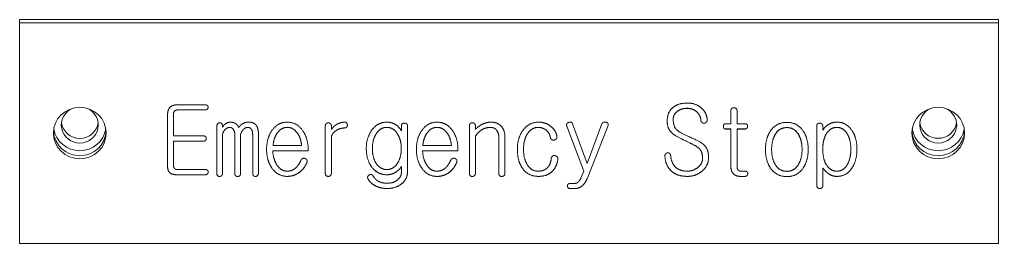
# Model space of a CAD drawing. Header units: millimetres. Extents: x 4969 to 37601, y -771 to 6478.
# Drawn here: x 28352 to 28417, y 1510.9 to 1525.7 of the extents above; entities that cross this region are included whole.
import ezdxf

# ---------------------------------------------------------------- set-up
doc = ezdxf.new("R2010")
doc.units = ezdxf.units.MM
doc.header["$LTSCALE"] = 7
doc.header["$MEASUREMENT"] = 0
doc.layers.add('REMOTE BOX ASSY(OP)$0$가시적인 것(ISO)', color=3, linetype='CONTINUOUS', lineweight=5)

msp = doc.modelspace()

# ---------------------------------------------------------------- linework, layer by layer
at = {"layer": 'REMOTE BOX ASSY(OP)$0$가시적인 것(ISO)'}
for p, q in [((28351.992, 1525.737, -0.01), (28416.992, 1525.737, -0.01)), ((28351.992, 1525.529, -0.01), (28351.992, 1525.737, -0.01)), ((28416.992, 1525.529, -0.01), (28416.992, 1525.737, -0.01)), ((28416.992, 1525.529, -0.01), (28351.992, 1525.529, -0.01)), ((28351.992, 1525.529, -0.01), (28351.992, 1510.857, -0.01)), ((28416.992, 1510.857, -0.01), (28416.992, 1525.529, -0.01)), ((28364.309, 1519.731, -0.01), (28362.496, 1519.731, -0.01)), ((28364.309, 1519.728, -0.01), (28362.496, 1519.728, -0.01)), ((28362.541, 1520.077, -0.01), (28364.309, 1520.077, -0.01)), ((28364.458, 1519.785, -0.01), (28364.458, 1519.788, -0.01)), ((28396.297, 1520.185, -0.01), (28396.375, 1520.185, -0.01)), ((28361.816, 1516.029, -0.01), (28361.816, 1519.361, -0.01)), ((28362.217, 1519.462, -0.01), (28362.217, 1519.464, -0.01)), ((28362.217, 1519.462, -0.01), (28362.217, 1518.005, -0.01)), ((28362.282, 1519.652, -0.01), (28362.282, 1519.655, -0.01)), ((28395.397, 1519.114, -0.01), (28395.397, 1519.116, -0.01)), ((28395.682, 1519.646, -0.01), (28395.682, 1519.648, -0.01)), ((28396.932, 1519.627, -0.01), (28396.932, 1519.629, -0.01)), ((28399.231, 1518.81, -0.01), (28399.231, 1519.69, -0.01)), ((28399.633, 1519.69, -0.01), (28399.633, 1518.81, -0.01)), ((28365.093, 1515.49, -0.01), (28365.093, 1518.651, -0.01)), ((28365.475, 1518.664, -0.01), (28365.475, 1518.594, -0.01)), ((28366.181, 1518.436, -0.01), (28366.181, 1518.438, -0.01)), ((28367.379, 1518.455, -0.01), (28367.379, 1518.457, -0.01)), ((28372.295, 1515.509, -0.01), (28372.295, 1518.69, -0.01)), ((28372.696, 1518.69, -0.01), (28372.696, 1518.43, -0.01)), ((28373.72, 1518.594, -0.01), (28373.72, 1518.597, -0.01)), ((28377.347, 1518.341, -0.01), (28377.347, 1518.677, -0.01)), ((28377.748, 1518.677, -0.01), (28377.748, 1515.592, -0.01)), ((28381.861, 1515.503, -0.01), (28381.861, 1518.677, -0.01)), ((28382.262, 1518.671, -0.01), (28382.262, 1518.43, -0.01)), ((28388.325, 1518.651, -0.01), (28388.325, 1518.654, -0.01)), ((28389.471, 1515.663, -0.01), (28388.325, 1518.654, -0.01)), ((28389.471, 1515.661, -0.01), (28388.325, 1518.651, -0.01)), ((28388.713, 1518.816, -0.01), (28389.691, 1516.174, -0.01)), ((28391.077, 1518.698, -0.01), (28389.678, 1515.144, -0.01)), ((28391.077, 1518.696, -0.01), (28389.678, 1515.142, -0.01)), ((28389.691, 1516.174, -0.01), (28390.663, 1518.797, -0.01)), ((28391.077, 1518.696, -0.01), (28391.077, 1518.698, -0.01)), ((28397.314, 1518.886, -0.01), (28397.314, 1518.888, -0.01)), ((28397.463, 1518.848, -0.01), (28397.463, 1518.85, -0.01)), ((28398.875, 1518.81, -0.01), (28399.231, 1518.81, -0.01)), ((28399.231, 1518.464, -0.01), (28398.875, 1518.464, -0.01)), ((28399.231, 1518.461, -0.01), (28398.875, 1518.461, -0.01)), ((28399.231, 1518.461, -0.01), (28399.231, 1518.464, -0.01)), ((28399.231, 1515.921, -0.01), (28399.231, 1518.461, -0.01)), ((28399.633, 1518.81, -0.01), (28400.164, 1518.81, -0.01)), ((28399.633, 1518.461, -0.01), (28399.633, 1518.464, -0.01)), ((28400.164, 1518.464, -0.01), (28399.633, 1518.464, -0.01)), ((28399.633, 1518.461, -0.01), (28399.633, 1515.946, -0.01)), ((28400.164, 1518.461, -0.01), (28399.633, 1518.461, -0.01)), ((28404.924, 1514.705, -0.01), (28404.924, 1518.651, -0.01)), ((28405.326, 1518.651, -0.01), (28405.326, 1518.379, -0.01)), ((28362.217, 1518.005, -0.01), (28364.199, 1518.005, -0.01)), ((28365.475, 1518.138, -0.01), (28365.475, 1518.14, -0.01)), ((28365.475, 1518.138, -0.01), (28365.475, 1515.509, -0.01)), ((28366.284, 1518.126, -0.01), (28366.284, 1518.128, -0.01)), ((28366.284, 1515.49, -0.01), (28366.284, 1518.126, -0.01)), ((28366.667, 1518.119, -0.01), (28366.667, 1518.121, -0.01)), ((28366.667, 1518.119, -0.01), (28366.667, 1515.478, -0.01)), ((28367.47, 1518.094, -0.01), (28367.47, 1518.096, -0.01)), ((28367.47, 1515.516, -0.01), (28367.47, 1518.094, -0.01)), ((28367.852, 1518.126, -0.01), (28367.852, 1515.528, -0.01)), ((28372.696, 1517.986, -0.01), (28372.696, 1517.988, -0.01)), ((28372.696, 1517.986, -0.01), (28372.696, 1515.509, -0.01)), ((28382.262, 1517.986, -0.01), (28382.262, 1517.988, -0.01)), ((28382.262, 1517.986, -0.01), (28382.262, 1515.509, -0.01)), ((28382.593, 1518.347, -0.01), (28382.593, 1518.349, -0.01)), ((28383.681, 1518.366, -0.01), (28383.681, 1518.368, -0.01)), ((28383.817, 1517.891, -0.01), (28383.817, 1517.893, -0.01)), ((28383.817, 1515.484, -0.01), (28383.817, 1517.891, -0.01)), ((28384.218, 1517.955, -0.01), (28384.218, 1515.49, -0.01)), ((28387.237, 1517.91, -0.01), (28387.237, 1517.912, -0.01)), ((28387.321, 1517.765, -0.01), (28387.321, 1517.767, -0.01)), ((28362.217, 1517.657, -0.01), (28362.217, 1517.659, -0.01)), ((28364.199, 1517.659, -0.01), (28362.217, 1517.659, -0.01)), ((28362.217, 1517.657, -0.01), (28362.217, 1516.035, -0.01)), ((28364.199, 1517.657, -0.01), (28362.217, 1517.657, -0.01)), ((28364.341, 1517.714, -0.01), (28364.341, 1517.716, -0.01)), ((28368.823, 1517.359, -0.01), (28368.823, 1517.361, -0.01)), ((28368.823, 1517.359, -0.01), (28370.721, 1517.359, -0.01)), ((28370.721, 1517.359, -0.01), (28370.721, 1517.361, -0.01)), ((28371.155, 1517.106, -0.01), (28371.155, 1517.011, -0.01)), ((28375.417, 1517.169, -0.01), (28375.417, 1517.171, -0.01)), ((28377.34, 1517.169, -0.01), (28377.34, 1517.171, -0.01)), ((28378.772, 1517.359, -0.01), (28378.772, 1517.361, -0.01)), ((28378.772, 1517.359, -0.01), (28380.669, 1517.359, -0.01)), ((28380.669, 1517.359, -0.01), (28380.669, 1517.361, -0.01)), ((28381.103, 1517.106, -0.01), (28381.103, 1517.011, -0.01)), ((28385.455, 1517.112, -0.01), (28385.455, 1517.114, -0.01)), ((28387.476, 1517.727, -0.01), (28387.476, 1517.729, -0.01)), ((28396.226, 1517.67, -0.01), (28396.226, 1517.672, -0.01)), ((28396.291, 1517.64, -0.01), (28396.226, 1517.672, -0.01)), ((28396.291, 1517.638, -0.01), (28396.226, 1517.67, -0.01)), ((28396.291, 1517.638, -0.01), (28396.291, 1517.64, -0.01)), ((28401.932, 1517.099, -0.01), (28401.932, 1517.101, -0.01)), ((28403.953, 1517.099, -0.01), (28403.953, 1517.101, -0.01)), ((28405.326, 1517.112, -0.01), (28405.326, 1517.114, -0.01)), ((28407.191, 1517.112, -0.01), (28407.191, 1517.114, -0.01)), ((28368.804, 1517.011, -0.01), (28368.804, 1517.013, -0.01)), ((28371.155, 1517.013, -0.01), (28368.804, 1517.013, -0.01)), ((28371.155, 1517.011, -0.01), (28368.804, 1517.011, -0.01)), ((28378.752, 1517.011, -0.01), (28378.752, 1517.013, -0.01)), ((28381.103, 1517.013, -0.01), (28378.752, 1517.013, -0.01)), ((28381.103, 1517.011, -0.01), (28378.752, 1517.011, -0.01)), ((28394.84, 1516.643, -0.01), (28394.84, 1516.645, -0.01)), ((28397.347, 1516.548, -0.01), (28397.347, 1516.55, -0.01)), ((28371.071, 1516.231, -0.01), (28371.071, 1516.234, -0.01)), ((28377.347, 1515.959, -0.01), (28377.347, 1515.961, -0.01)), ((28377.347, 1515.585, -0.01), (28377.347, 1515.959, -0.01)), ((28381.019, 1516.231, -0.01), (28381.019, 1516.234, -0.01)), ((28405.326, 1515.883, -0.01), (28405.326, 1515.885, -0.01)), ((28405.326, 1515.883, -0.01), (28405.326, 1514.692, -0.01)), ((28361.958, 1515.566, -0.01), (28361.958, 1515.568, -0.01)), ((28364.309, 1515.423, -0.01), (28362.457, 1515.423, -0.01)), ((28364.309, 1515.421, -0.01), (28362.457, 1515.421, -0.01)), ((28362.476, 1515.769, -0.01), (28364.309, 1515.769, -0.01)), ((28364.471, 1515.478, -0.01), (28364.471, 1515.48, -0.01)), ((28365.281, 1515.307, -0.01), (28365.281, 1515.309, -0.01)), ((28365.41, 1515.364, -0.01), (28365.41, 1515.366, -0.01)), ((28366.602, 1515.351, -0.01), (28366.602, 1515.353, -0.01)), ((28367.528, 1515.357, -0.01), (28367.528, 1515.359, -0.01)), ((28367.658, 1515.307, -0.01), (28367.658, 1515.309, -0.01)), ((28367.787, 1515.364, -0.01), (28367.787, 1515.366, -0.01)), ((28372.353, 1515.357, -0.01), (28372.353, 1515.359, -0.01)), ((28382.062, 1515.307, -0.01), (28382.062, 1515.309, -0.01)), ((28383.875, 1515.351, -0.01), (28383.875, 1515.353, -0.01)), ((28384.018, 1515.307, -0.01), (28384.018, 1515.309, -0.01)), ((28387.347, 1515.63, -0.01), (28387.347, 1515.632, -0.01)), ((28389.264, 1515.193, -0.01), (28389.471, 1515.661, -0.01)), ((28389.471, 1515.661, -0.01), (28389.471, 1515.663, -0.01)), ((28400.151, 1515.315, -0.01), (28399.847, 1515.315, -0.01)), ((28400.151, 1515.313, -0.01), (28399.847, 1515.313, -0.01)), ((28399.918, 1515.661, -0.01), (28400.151, 1515.661, -0.01)), ((28405.76, 1515.459, -0.01), (28405.76, 1515.461, -0.01)), ((28375.132, 1515.142, -0.01), (28375.132, 1515.144, -0.01)), ((28375.656, 1514.667, -0.01), (28375.656, 1514.669, -0.01)), ((28377.392, 1514.85, -0.01), (28377.392, 1514.852, -0.01)), ((28388.564, 1514.85, -0.01), (28388.856, 1514.85, -0.01)), ((28388.856, 1514.504, -0.01), (28388.564, 1514.504, -0.01)), ((28388.856, 1514.502, -0.01), (28388.564, 1514.502, -0.01)), ((28389.678, 1515.142, -0.01), (28389.678, 1515.144, -0.01)), ((28404.983, 1514.553, -0.01), (28404.983, 1514.555, -0.01)), ((28405.261, 1514.546, -0.01), (28405.261, 1514.548, -0.01)), ((28351.992, 1510.857, -0.01), (28416.992, 1510.857, -0.01))]:
    msp.add_line(p, q, dxfattribs=at)
for centre in [(28355.992, 1518.193, -0.01), (28412.992, 1518.193, -0.01)]:
    msp.add_ellipse(centre, major_axis=(-1.75, 0), ratio=0.978148, dxfattribs=at)
for centre, major_axis, start_param, end_param in [((28355.992, 1518.734, -0.01), (1.229, 0), 1.982489, 7.442289), ((28412.992, 1518.734, -0.01), (1.229, 0), 1.982489, 7.442289), ((28355.992, 1518.734, -0.01), (-1.75, 0), 0.158563, 2.98303), ((28355.992, 1519.045, -0.01), (-1.23, 0), 0.130026, 3.011566), ((28412.992, 1518.734, -0.01), (-1.75, 0), 0.158563, 2.98303), ((28412.992, 1519.045, -0.01), (-1.229, 0), 0.130026, 3.011566), ((28355.992, 1518.401, -0.01), (1.75, 0), 3.20236, 6.222417), ((28355.992, 1518.401, -0.01), (-1.75, 0), 0.060768, 3.080825), ((28412.992, 1518.401, -0.01), (1.75, 0), 3.20236, 6.222417), ((28412.992, 1518.401, -0.01), (-1.75, 0), 0.060768, 3.080825)]:
    msp.add_ellipse(centre, major_axis=major_axis, ratio=0.978148, start_param=start_param, end_param=end_param, dxfattribs=at)
for points in [[(28361.816, 1519.361, -0.01), (28361.816, 1519.741, -0.01), (28361.99, 1519.912, -0.01)], [(28361.99, 1519.912, -0.01), (28362.159, 1520.077, -0.01), (28362.541, 1520.077, -0.01)], [(28362.496, 1519.731, -0.01), (28362.36, 1519.731, -0.01), (28362.282, 1519.655, -0.01)], [(28362.496, 1519.728, -0.01), (28362.36, 1519.728, -0.01), (28362.282, 1519.652, -0.01)], [(28364.309, 1520.077, -0.01), (28364.4, 1520.077, -0.01), (28364.458, 1520.026, -0.01)], [(28364.458, 1519.788, -0.01), (28364.406, 1519.731, -0.01), (28364.309, 1519.731, -0.01)], [(28364.458, 1519.785, -0.01), (28364.406, 1519.728, -0.01), (28364.309, 1519.728, -0.01)], [(28364.458, 1520.026, -0.01), (28364.51, 1519.976, -0.01), (28364.51, 1519.906, -0.01)], [(28364.51, 1519.907, -0.01), (28364.509, 1519.838, -0.01), (28364.458, 1519.788, -0.01)], [(28364.51, 1519.906, -0.01), (28364.51, 1519.836, -0.01), (28364.458, 1519.785, -0.01)], [(28394.996, 1519, -0.01), (28394.996, 1519.57, -0.01), (28395.371, 1519.887, -0.01)], [(28395.371, 1519.887, -0.01), (28395.727, 1520.185, -0.01), (28396.297, 1520.185, -0.01)], [(28396.317, 1519.838, -0.01), (28395.954, 1519.838, -0.01), (28395.682, 1519.648, -0.01)], [(28396.317, 1519.836, -0.01), (28395.954, 1519.836, -0.01), (28395.682, 1519.646, -0.01)], [(28396.932, 1519.629, -0.01), (28396.673, 1519.838, -0.01), (28396.317, 1519.838, -0.01)], [(28396.932, 1519.627, -0.01), (28396.673, 1519.836, -0.01), (28396.317, 1519.836, -0.01)], [(28396.375, 1520.185, -0.01), (28396.926, 1520.185, -0.01), (28397.295, 1519.83, -0.01)], [(28397.295, 1519.83, -0.01), (28397.619, 1519.519, -0.01), (28397.658, 1519.101, -0.01)], [(28399.231, 1519.69, -0.01), (28399.231, 1519.785, -0.01), (28399.29, 1519.836, -0.01)], [(28399.29, 1519.836, -0.01), (28399.348, 1519.881, -0.01), (28399.432, 1519.881, -0.01)], [(28399.432, 1519.881, -0.01), (28399.51, 1519.881, -0.01), (28399.568, 1519.836, -0.01)], [(28399.568, 1519.836, -0.01), (28399.633, 1519.785, -0.01), (28399.633, 1519.69, -0.01)], [(28362.282, 1519.655, -0.01), (28362.217, 1519.585, -0.01), (28362.217, 1519.464, -0.01)], [(28362.282, 1519.652, -0.01), (28362.217, 1519.583, -0.01), (28362.217, 1519.462, -0.01)], [(28395.682, 1519.648, -0.01), (28395.397, 1519.439, -0.01), (28395.397, 1519.116, -0.01)], [(28395.682, 1519.646, -0.01), (28395.397, 1519.437, -0.01), (28395.397, 1519.114, -0.01)], [(28395.397, 1519.114, -0.01), (28395.397, 1518.671, -0.01), (28395.579, 1518.461, -0.01)], [(28397.237, 1519.021, -0.01), (28397.204, 1519.401, -0.01), (28396.932, 1519.629, -0.01)], [(28397.237, 1519.019, -0.01), (28397.204, 1519.399, -0.01), (28396.932, 1519.627, -0.01)], [(28397.658, 1519.101, -0.01), (28397.664, 1518.994, -0.01), (28397.606, 1518.924, -0.01)], [(28397.658, 1519.081, -0.01), (28397.658, 1518.988, -0.01), (28397.606, 1518.926, -0.01)], [(28365.093, 1518.651, -0.01), (28365.093, 1518.759, -0.01), (28365.151, 1518.823, -0.01)], [(28365.151, 1518.823, -0.01), (28365.203, 1518.88, -0.01), (28365.281, 1518.88, -0.01)], [(28365.281, 1518.88, -0.01), (28365.358, 1518.88, -0.01), (28365.41, 1518.823, -0.01)], [(28365.41, 1518.823, -0.01), (28365.475, 1518.766, -0.01), (28365.475, 1518.664, -0.01)], [(28365.475, 1518.594, -0.01), (28365.553, 1518.721, -0.01), (28365.663, 1518.804, -0.01)], [(28365.669, 1518.451, -0.01), (28365.533, 1518.33, -0.01), (28365.475, 1518.14, -0.01)], [(28365.669, 1518.449, -0.01), (28365.533, 1518.328, -0.01), (28365.475, 1518.138, -0.01)], [(28365.663, 1518.804, -0.01), (28365.825, 1518.918, -0.01), (28366.006, 1518.918, -0.01)], [(28365.954, 1518.571, -0.01), (28365.805, 1518.571, -0.01), (28365.669, 1518.451, -0.01)], [(28365.954, 1518.569, -0.01), (28365.805, 1518.569, -0.01), (28365.669, 1518.449, -0.01)], [(28366.181, 1518.438, -0.01), (28366.084, 1518.571, -0.01), (28365.954, 1518.571, -0.01)], [(28366.181, 1518.436, -0.01), (28366.084, 1518.569, -0.01), (28365.954, 1518.569, -0.01)], [(28366.006, 1518.918, -0.01), (28366.187, 1518.918, -0.01), (28366.349, 1518.81, -0.01)], [(28366.284, 1518.128, -0.01), (28366.284, 1518.305, -0.01), (28366.181, 1518.438, -0.01)], [(28366.284, 1518.126, -0.01), (28366.284, 1518.303, -0.01), (28366.181, 1518.436, -0.01)], [(28366.349, 1518.81, -0.01), (28366.492, 1518.709, -0.01), (28366.544, 1518.563, -0.01)], [(28366.544, 1518.563, -0.01), (28366.673, 1518.747, -0.01), (28366.822, 1518.829, -0.01)], [(28366.861, 1518.438, -0.01), (28366.738, 1518.311, -0.01), (28366.667, 1518.121, -0.01)], [(28366.861, 1518.436, -0.01), (28366.738, 1518.309, -0.01), (28366.667, 1518.119, -0.01)], [(28366.822, 1518.829, -0.01), (28366.99, 1518.918, -0.01), (28367.224, 1518.918, -0.01)], [(28367.126, 1518.571, -0.01), (28366.99, 1518.571, -0.01), (28366.861, 1518.438, -0.01)], [(28367.126, 1518.569, -0.01), (28366.99, 1518.569, -0.01), (28366.861, 1518.436, -0.01)], [(28367.379, 1518.457, -0.01), (28367.295, 1518.571, -0.01), (28367.126, 1518.571, -0.01)], [(28367.379, 1518.455, -0.01), (28367.295, 1518.569, -0.01), (28367.126, 1518.569, -0.01)], [(28367.224, 1518.918, -0.01), (28367.528, 1518.918, -0.01), (28367.69, 1518.728, -0.01)], [(28367.47, 1518.096, -0.01), (28367.47, 1518.343, -0.01), (28367.379, 1518.457, -0.01)], [(28367.47, 1518.094, -0.01), (28367.47, 1518.341, -0.01), (28367.379, 1518.455, -0.01)], [(28367.69, 1518.728, -0.01), (28367.852, 1518.531, -0.01), (28367.852, 1518.126, -0.01)], [(28368.746, 1518.36, -0.01), (28369.134, 1518.918, -0.01), (28369.769, 1518.918, -0.01)], [(28369.769, 1518.571, -0.01), (28369.341, 1518.571, -0.01), (28369.076, 1518.159, -0.01)], [(28369.769, 1518.569, -0.01), (28369.341, 1518.569, -0.01), (28369.076, 1518.157, -0.01)], [(28369.769, 1518.918, -0.01), (28370.397, 1518.918, -0.01), (28370.792, 1518.36, -0.01)], [(28370.462, 1518.153, -0.01), (28370.19, 1518.571, -0.01), (28369.769, 1518.571, -0.01)], [(28370.462, 1518.151, -0.01), (28370.19, 1518.569, -0.01), (28369.769, 1518.569, -0.01)], [(28372.295, 1518.69, -0.01), (28372.295, 1518.772, -0.01), (28372.353, 1518.823, -0.01)], [(28372.353, 1518.823, -0.01), (28372.411, 1518.867, -0.01), (28372.496, 1518.867, -0.01)], [(28372.496, 1518.867, -0.01), (28372.573, 1518.867, -0.01), (28372.632, 1518.829, -0.01)], [(28372.632, 1518.829, -0.01), (28372.696, 1518.778, -0.01), (28372.696, 1518.69, -0.01)], [(28372.696, 1518.43, -0.01), (28372.858, 1518.651, -0.01), (28373.046, 1518.766, -0.01)], [(28373.597, 1518.533, -0.01), (28373.279, 1518.533, -0.01), (28373.033, 1518.375, -0.01)], [(28373.597, 1518.531, -0.01), (28373.279, 1518.531, -0.01), (28373.033, 1518.373, -0.01)], [(28373.046, 1518.766, -0.01), (28373.299, 1518.918, -0.01), (28373.61, 1518.918, -0.01)], [(28373.72, 1518.597, -0.01), (28373.674, 1518.533, -0.01), (28373.597, 1518.533, -0.01)], [(28373.72, 1518.594, -0.01), (28373.674, 1518.531, -0.01), (28373.597, 1518.531, -0.01)], [(28373.61, 1518.918, -0.01), (28373.674, 1518.918, -0.01), (28373.713, 1518.861, -0.01)], [(28373.713, 1518.861, -0.01), (28373.759, 1518.804, -0.01), (28373.759, 1518.728, -0.01)], [(28373.759, 1518.728, -0.01), (28373.759, 1518.645, -0.01), (28373.72, 1518.594, -0.01)], [(28373.759, 1518.728, -0.01), (28373.758, 1518.647, -0.01), (28373.72, 1518.597, -0.01)], [(28375.365, 1518.366, -0.01), (28375.753, 1518.918, -0.01), (28376.388, 1518.918, -0.01)], [(28376.382, 1518.571, -0.01), (28375.941, 1518.571, -0.01), (28375.663, 1518.128, -0.01)], [(28376.382, 1518.569, -0.01), (28375.941, 1518.569, -0.01), (28375.663, 1518.126, -0.01)], [(28377.088, 1518.128, -0.01), (28376.816, 1518.571, -0.01), (28376.382, 1518.571, -0.01)], [(28377.088, 1518.126, -0.01), (28376.816, 1518.569, -0.01), (28376.382, 1518.569, -0.01)], [(28376.388, 1518.918, -0.01), (28376.68, 1518.918, -0.01), (28376.926, 1518.778, -0.01)], [(28376.926, 1518.778, -0.01), (28377.185, 1518.626, -0.01), (28377.347, 1518.341, -0.01)], [(28377.347, 1518.677, -0.01), (28377.347, 1518.766, -0.01), (28377.405, 1518.816, -0.01)], [(28377.405, 1518.816, -0.01), (28377.463, 1518.861, -0.01), (28377.547, 1518.861, -0.01)], [(28377.547, 1518.861, -0.01), (28377.625, 1518.861, -0.01), (28377.683, 1518.816, -0.01)], [(28377.683, 1518.816, -0.01), (28377.748, 1518.766, -0.01), (28377.748, 1518.677, -0.01)], [(28378.694, 1518.36, -0.01), (28379.082, 1518.918, -0.01), (28379.717, 1518.918, -0.01)], [(28379.717, 1518.571, -0.01), (28379.29, 1518.571, -0.01), (28379.024, 1518.159, -0.01)], [(28379.717, 1518.569, -0.01), (28379.29, 1518.569, -0.01), (28379.024, 1518.157, -0.01)], [(28379.717, 1518.918, -0.01), (28380.345, 1518.918, -0.01), (28380.74, 1518.36, -0.01)], [(28380.41, 1518.153, -0.01), (28380.138, 1518.571, -0.01), (28379.717, 1518.571, -0.01)], [(28380.41, 1518.151, -0.01), (28380.138, 1518.569, -0.01), (28379.717, 1518.569, -0.01)], [(28381.861, 1518.677, -0.01), (28381.861, 1518.772, -0.01), (28381.919, 1518.823, -0.01)], [(28381.919, 1518.823, -0.01), (28381.977, 1518.873, -0.01), (28382.062, 1518.873, -0.01)], [(28382.062, 1518.873, -0.01), (28382.139, 1518.873, -0.01), (28382.198, 1518.823, -0.01)], [(28382.198, 1518.823, -0.01), (28382.262, 1518.766, -0.01), (28382.262, 1518.671, -0.01)], [(28382.262, 1518.43, -0.01), (28382.431, 1518.613, -0.01), (28382.632, 1518.734, -0.01)], [(28383.26, 1518.571, -0.01), (28382.891, 1518.571, -0.01), (28382.593, 1518.349, -0.01)], [(28383.26, 1518.569, -0.01), (28382.891, 1518.569, -0.01), (28382.593, 1518.347, -0.01)], [(28382.632, 1518.734, -0.01), (28382.955, 1518.918, -0.01), (28383.318, 1518.918, -0.01)], [(28383.681, 1518.368, -0.01), (28383.538, 1518.571, -0.01), (28383.26, 1518.571, -0.01)], [(28383.681, 1518.366, -0.01), (28383.538, 1518.569, -0.01), (28383.26, 1518.569, -0.01)], [(28383.318, 1518.918, -0.01), (28383.661, 1518.918, -0.01), (28383.908, 1518.709, -0.01)], [(28383.908, 1518.709, -0.01), (28384.218, 1518.449, -0.01), (28384.218, 1517.955, -0.01)], [(28385.404, 1518.36, -0.01), (28385.792, 1518.918, -0.01), (28386.459, 1518.918, -0.01)], [(28386.433, 1518.571, -0.01), (28385.974, 1518.571, -0.01), (28385.702, 1518.121, -0.01)], [(28386.433, 1518.569, -0.01), (28385.974, 1518.569, -0.01), (28385.702, 1518.119, -0.01)], [(28386.965, 1518.381, -0.01), (28386.731, 1518.571, -0.01), (28386.433, 1518.571, -0.01)], [(28386.965, 1518.379, -0.01), (28386.731, 1518.569, -0.01), (28386.433, 1518.569, -0.01)], [(28386.459, 1518.918, -0.01), (28386.945, 1518.918, -0.01), (28387.301, 1518.613, -0.01)], [(28387.301, 1518.613, -0.01), (28387.632, 1518.328, -0.01), (28387.677, 1517.955, -0.01)], [(28388.325, 1518.651, -0.01), (28388.286, 1518.734, -0.01), (28388.331, 1518.804, -0.01)], [(28388.325, 1518.654, -0.01), (28388.307, 1518.691, -0.01), (28388.307, 1518.726, -0.01)], [(28388.331, 1518.804, -0.01), (28388.363, 1518.867, -0.01), (28388.448, 1518.899, -0.01)], [(28388.448, 1518.899, -0.01), (28388.525, 1518.937, -0.01), (28388.597, 1518.918, -0.01)], [(28388.597, 1518.918, -0.01), (28388.681, 1518.899, -0.01), (28388.713, 1518.816, -0.01)], [(28390.663, 1518.797, -0.01), (28390.689, 1518.88, -0.01), (28390.773, 1518.905, -0.01)], [(28390.773, 1518.905, -0.01), (28390.851, 1518.93, -0.01), (28390.935, 1518.911, -0.01)], [(28390.935, 1518.911, -0.01), (28391.019, 1518.892, -0.01), (28391.058, 1518.835, -0.01)], [(28391.058, 1518.835, -0.01), (28391.103, 1518.772, -0.01), (28391.077, 1518.696, -0.01)], [(28391.087, 1518.75, -0.01), (28391.086, 1518.725, -0.01), (28391.077, 1518.698, -0.01)], [(28395.339, 1518.17, -0.01), (28394.996, 1518.48, -0.01), (28394.996, 1519, -0.01)], [(28395.339, 1518.172, -0.01), (28394.996, 1518.482, -0.01), (28394.996, 1519, -0.01)], [(28395.579, 1518.461, -0.01), (28395.76, 1518.252, -0.01), (28396.369, 1517.986, -0.01)], [(28397.314, 1518.888, -0.01), (28397.243, 1518.932, -0.01), (28397.237, 1519.021, -0.01)], [(28397.314, 1518.886, -0.01), (28397.243, 1518.93, -0.01), (28397.237, 1519.019, -0.01)], [(28397.463, 1518.85, -0.01), (28397.379, 1518.844, -0.01), (28397.314, 1518.888, -0.01)], [(28397.463, 1518.848, -0.01), (28397.379, 1518.842, -0.01), (28397.314, 1518.886, -0.01)], [(28397.606, 1518.926, -0.01), (28397.554, 1518.863, -0.01), (28397.463, 1518.85, -0.01)], [(28397.606, 1518.924, -0.01), (28397.554, 1518.861, -0.01), (28397.463, 1518.848, -0.01)], [(28398.726, 1518.639, -0.01), (28398.726, 1518.81, -0.01), (28398.875, 1518.81, -0.01)], [(28398.875, 1518.461, -0.01), (28398.726, 1518.461, -0.01), (28398.726, 1518.639, -0.01)], [(28398.875, 1518.464, -0.01), (28398.727, 1518.464, -0.01), (28398.726, 1518.639, -0.01)], [(28400.164, 1518.81, -0.01), (28400.339, 1518.81, -0.01), (28400.339, 1518.639, -0.01)], [(28400.339, 1518.641, -0.01), (28400.332, 1518.464, -0.01), (28400.164, 1518.464, -0.01)], [(28400.339, 1518.639, -0.01), (28400.332, 1518.461, -0.01), (28400.164, 1518.461, -0.01)], [(28401.861, 1518.347, -0.01), (28402.25, 1518.905, -0.01), (28402.943, 1518.905, -0.01)], [(28402.943, 1518.559, -0.01), (28402.444, 1518.559, -0.01), (28402.172, 1518.109, -0.01)], [(28402.943, 1518.556, -0.01), (28402.444, 1518.556, -0.01), (28402.172, 1518.107, -0.01)], [(28402.943, 1518.905, -0.01), (28403.636, 1518.905, -0.01), (28404.018, 1518.347, -0.01)], [(28403.707, 1518.109, -0.01), (28403.435, 1518.559, -0.01), (28402.943, 1518.559, -0.01)], [(28403.707, 1518.107, -0.01), (28403.435, 1518.556, -0.01), (28402.943, 1518.556, -0.01)], [(28404.924, 1518.651, -0.01), (28404.924, 1518.759, -0.01), (28404.989, 1518.816, -0.01)], [(28404.989, 1518.816, -0.01), (28405.041, 1518.861, -0.01), (28405.125, 1518.861, -0.01)], [(28405.125, 1518.861, -0.01), (28405.203, 1518.854, -0.01), (28405.261, 1518.804, -0.01)], [(28405.261, 1518.804, -0.01), (28405.326, 1518.747, -0.01), (28405.326, 1518.651, -0.01)], [(28405.326, 1518.379, -0.01), (28405.462, 1518.607, -0.01), (28405.689, 1518.753, -0.01)], [(28406.265, 1518.571, -0.01), (28405.805, 1518.571, -0.01), (28405.553, 1518.121, -0.01)], [(28406.265, 1518.569, -0.01), (28405.805, 1518.569, -0.01), (28405.553, 1518.119, -0.01)], [(28405.689, 1518.753, -0.01), (28405.954, 1518.918, -0.01), (28406.265, 1518.918, -0.01)], [(28406.265, 1518.918, -0.01), (28406.906, 1518.918, -0.01), (28407.269, 1518.36, -0.01)], [(28406.965, 1518.121, -0.01), (28406.712, 1518.571, -0.01), (28406.265, 1518.571, -0.01)], [(28406.965, 1518.119, -0.01), (28406.712, 1518.569, -0.01), (28406.265, 1518.569, -0.01)], [(28364.199, 1518.005, -0.01), (28364.283, 1518.005, -0.01), (28364.341, 1517.955, -0.01)], [(28364.341, 1517.955, -0.01), (28364.387, 1517.904, -0.01), (28364.393, 1517.834, -0.01)], [(28364.393, 1517.834, -0.01), (28364.393, 1517.765, -0.01), (28364.341, 1517.714, -0.01)], [(28364.393, 1517.834, -0.01), (28364.393, 1517.766, -0.01), (28364.341, 1517.716, -0.01)], [(28368.396, 1517.106, -0.01), (28368.396, 1517.847, -0.01), (28368.746, 1518.36, -0.01)], [(28369.076, 1518.159, -0.01), (28368.856, 1517.817, -0.01), (28368.823, 1517.361, -0.01)], [(28369.076, 1518.157, -0.01), (28368.856, 1517.815, -0.01), (28368.823, 1517.359, -0.01)], [(28370.721, 1517.361, -0.01), (28370.689, 1517.805, -0.01), (28370.462, 1518.153, -0.01)], [(28370.721, 1517.359, -0.01), (28370.689, 1517.803, -0.01), (28370.462, 1518.151, -0.01)], [(28370.792, 1518.36, -0.01), (28371.155, 1517.841, -0.01), (28371.155, 1517.106, -0.01)], [(28373.033, 1518.375, -0.01), (28372.813, 1518.235, -0.01), (28372.696, 1517.988, -0.01)], [(28373.033, 1518.373, -0.01), (28372.813, 1518.233, -0.01), (28372.696, 1517.986, -0.01)], [(28375.015, 1517.163, -0.01), (28375.015, 1517.86, -0.01), (28375.365, 1518.366, -0.01)], [(28375.663, 1518.128, -0.01), (28375.417, 1517.722, -0.01), (28375.417, 1517.171, -0.01)], [(28375.663, 1518.126, -0.01), (28375.417, 1517.72, -0.01), (28375.417, 1517.169, -0.01)], [(28377.34, 1517.171, -0.01), (28377.34, 1517.722, -0.01), (28377.088, 1518.128, -0.01)], [(28377.34, 1517.169, -0.01), (28377.34, 1517.72, -0.01), (28377.088, 1518.126, -0.01)], [(28378.344, 1517.106, -0.01), (28378.344, 1517.847, -0.01), (28378.694, 1518.36, -0.01)], [(28379.024, 1518.159, -0.01), (28378.804, 1517.817, -0.01), (28378.772, 1517.361, -0.01)], [(28379.024, 1518.157, -0.01), (28378.804, 1517.815, -0.01), (28378.772, 1517.359, -0.01)], [(28380.669, 1517.361, -0.01), (28380.637, 1517.805, -0.01), (28380.41, 1518.153, -0.01)], [(28380.669, 1517.359, -0.01), (28380.637, 1517.803, -0.01), (28380.41, 1518.151, -0.01)], [(28380.74, 1518.36, -0.01), (28381.103, 1517.841, -0.01), (28381.103, 1517.106, -0.01)], [(28382.593, 1518.349, -0.01), (28382.431, 1518.223, -0.01), (28382.262, 1517.988, -0.01)], [(28382.593, 1518.347, -0.01), (28382.431, 1518.221, -0.01), (28382.262, 1517.986, -0.01)], [(28383.817, 1517.893, -0.01), (28383.817, 1518.191, -0.01), (28383.681, 1518.368, -0.01)], [(28383.817, 1517.891, -0.01), (28383.817, 1518.189, -0.01), (28383.681, 1518.366, -0.01)], [(28385.047, 1517.106, -0.01), (28385.047, 1517.847, -0.01), (28385.404, 1518.36, -0.01)], [(28385.702, 1518.121, -0.01), (28385.455, 1517.716, -0.01), (28385.455, 1517.114, -0.01)], [(28385.702, 1518.119, -0.01), (28385.455, 1517.714, -0.01), (28385.455, 1517.112, -0.01)], [(28387.237, 1517.912, -0.01), (28387.191, 1518.191, -0.01), (28386.965, 1518.381, -0.01)], [(28387.237, 1517.91, -0.01), (28387.191, 1518.189, -0.01), (28386.965, 1518.379, -0.01)], [(28387.321, 1517.767, -0.01), (28387.25, 1517.817, -0.01), (28387.237, 1517.912, -0.01)], [(28387.321, 1517.765, -0.01), (28387.25, 1517.815, -0.01), (28387.237, 1517.91, -0.01)], [(28387.476, 1517.729, -0.01), (28387.392, 1517.722, -0.01), (28387.321, 1517.767, -0.01)], [(28387.476, 1517.727, -0.01), (28387.392, 1517.72, -0.01), (28387.321, 1517.765, -0.01)], [(28387.619, 1517.798, -0.01), (28387.567, 1517.741, -0.01), (28387.476, 1517.729, -0.01)], [(28387.619, 1517.796, -0.01), (28387.567, 1517.739, -0.01), (28387.476, 1517.727, -0.01)], [(28387.677, 1517.955, -0.01), (28387.683, 1517.866, -0.01), (28387.619, 1517.796, -0.01)], [(28387.678, 1517.94, -0.01), (28387.677, 1517.861, -0.01), (28387.619, 1517.798, -0.01)], [(28396.226, 1517.672, -0.01), (28395.559, 1517.976, -0.01), (28395.339, 1518.172, -0.01)], [(28396.226, 1517.67, -0.01), (28395.559, 1517.974, -0.01), (28395.339, 1518.17, -0.01)], [(28396.369, 1517.986, -0.01), (28397.165, 1517.644, -0.01), (28397.398, 1517.441, -0.01)], [(28401.524, 1517.099, -0.01), (28401.524, 1517.853, -0.01), (28401.861, 1518.347, -0.01)], [(28402.172, 1518.109, -0.01), (28401.932, 1517.716, -0.01), (28401.932, 1517.101, -0.01)], [(28402.172, 1518.107, -0.01), (28401.932, 1517.714, -0.01), (28401.932, 1517.099, -0.01)], [(28403.953, 1517.101, -0.01), (28403.953, 1517.716, -0.01), (28403.707, 1518.109, -0.01)], [(28403.953, 1517.099, -0.01), (28403.953, 1517.714, -0.01), (28403.707, 1518.107, -0.01)], [(28404.018, 1518.347, -0.01), (28404.361, 1517.853, -0.01), (28404.361, 1517.099, -0.01)], [(28405.553, 1518.121, -0.01), (28405.326, 1517.722, -0.01), (28405.326, 1517.114, -0.01)], [(28405.553, 1518.119, -0.01), (28405.326, 1517.72, -0.01), (28405.326, 1517.112, -0.01)], [(28407.191, 1517.114, -0.01), (28407.191, 1517.722, -0.01), (28406.965, 1518.121, -0.01)], [(28407.191, 1517.112, -0.01), (28407.191, 1517.72, -0.01), (28406.965, 1518.119, -0.01)], [(28407.269, 1518.36, -0.01), (28407.599, 1517.866, -0.01), (28407.599, 1517.118, -0.01)], [(28364.341, 1517.716, -0.01), (28364.29, 1517.659, -0.01), (28364.199, 1517.659, -0.01)], [(28364.341, 1517.714, -0.01), (28364.29, 1517.657, -0.01), (28364.199, 1517.657, -0.01)], [(28368.746, 1515.87, -0.01), (28368.396, 1516.377, -0.01), (28368.396, 1517.106, -0.01)], [(28368.746, 1515.872, -0.01), (28368.396, 1516.379, -0.01), (28368.396, 1517.106, -0.01)], [(28375.365, 1515.953, -0.01), (28375.015, 1516.447, -0.01), (28375.015, 1517.163, -0.01)], [(28375.365, 1515.955, -0.01), (28375.016, 1516.448, -0.01), (28375.015, 1517.163, -0.01)], [(28375.417, 1517.169, -0.01), (28375.417, 1516.593, -0.01), (28375.663, 1516.193, -0.01)], [(28377.088, 1516.193, -0.01), (28377.34, 1516.593, -0.01), (28377.34, 1517.169, -0.01)], [(28378.694, 1515.87, -0.01), (28378.344, 1516.377, -0.01), (28378.344, 1517.106, -0.01)], [(28378.694, 1515.872, -0.01), (28378.345, 1516.379, -0.01), (28378.344, 1517.106, -0.01)], [(28385.384, 1515.851, -0.01), (28385.047, 1516.339, -0.01), (28385.047, 1517.106, -0.01)], [(28385.384, 1515.853, -0.01), (28385.048, 1516.341, -0.01), (28385.047, 1517.106, -0.01)], [(28385.455, 1517.112, -0.01), (28385.455, 1516.498, -0.01), (28385.702, 1516.092, -0.01)], [(28397.101, 1517.184, -0.01), (28396.919, 1517.349, -0.01), (28396.291, 1517.64, -0.01)], [(28397.101, 1517.182, -0.01), (28396.919, 1517.346, -0.01), (28396.291, 1517.638, -0.01)], [(28397.347, 1516.55, -0.01), (28397.347, 1516.956, -0.01), (28397.101, 1517.184, -0.01)], [(28397.347, 1516.548, -0.01), (28397.347, 1516.954, -0.01), (28397.101, 1517.182, -0.01)], [(28397.398, 1517.441, -0.01), (28397.748, 1517.144, -0.01), (28397.748, 1516.586, -0.01)], [(28405.326, 1517.112, -0.01), (28405.326, 1516.51, -0.01), (28405.553, 1516.111, -0.01)], [(28406.965, 1516.111, -0.01), (28407.191, 1516.51, -0.01), (28407.191, 1517.112, -0.01)], [(28407.599, 1517.118, -0.01), (28407.599, 1516.371, -0.01), (28407.269, 1515.877, -0.01)], [(28407.599, 1517.118, -0.01), (28407.599, 1516.372, -0.01), (28407.269, 1515.879, -0.01)], [(28368.804, 1517.011, -0.01), (28368.83, 1516.479, -0.01), (28369.063, 1516.098, -0.01)], [(28370.669, 1516.377, -0.01), (28370.708, 1516.472, -0.01), (28370.799, 1516.51, -0.01)], [(28370.799, 1516.51, -0.01), (28370.876, 1516.536, -0.01), (28370.954, 1516.504, -0.01)], [(28370.954, 1516.504, -0.01), (28371.032, 1516.479, -0.01), (28371.071, 1516.409, -0.01)], [(28378.752, 1517.011, -0.01), (28378.778, 1516.479, -0.01), (28379.011, 1516.098, -0.01)], [(28380.617, 1516.377, -0.01), (28380.656, 1516.472, -0.01), (28380.747, 1516.51, -0.01)], [(28380.747, 1516.51, -0.01), (28380.825, 1516.536, -0.01), (28380.902, 1516.504, -0.01)], [(28380.902, 1516.504, -0.01), (28380.98, 1516.479, -0.01), (28381.019, 1516.409, -0.01)], [(28387.016, 1515.864, -0.01), (28387.25, 1516.079, -0.01), (28387.295, 1516.485, -0.01)], [(28387.295, 1516.485, -0.01), (28387.301, 1516.599, -0.01), (28387.379, 1516.656, -0.01)], [(28387.735, 1516.455, -0.01), (28387.664, 1515.936, -0.01), (28387.347, 1515.632, -0.01)], [(28387.735, 1516.453, -0.01), (28387.664, 1515.934, -0.01), (28387.347, 1515.63, -0.01)], [(28387.379, 1516.656, -0.01), (28387.444, 1516.707, -0.01), (28387.534, 1516.694, -0.01)], [(28387.534, 1516.694, -0.01), (28387.625, 1516.681, -0.01), (28387.683, 1516.618, -0.01)], [(28387.683, 1516.618, -0.01), (28387.748, 1516.548, -0.01), (28387.735, 1516.453, -0.01)], [(28387.737, 1516.485, -0.01), (28387.737, 1516.471, -0.01), (28387.735, 1516.455, -0.01)], [(28394.84, 1516.643, -0.01), (28394.827, 1516.745, -0.01), (28394.886, 1516.808, -0.01)], [(28394.84, 1516.645, -0.01), (28394.838, 1516.663, -0.01), (28394.838, 1516.68, -0.01)], [(28395.332, 1515.619, -0.01), (28394.905, 1515.955, -0.01), (28394.84, 1516.645, -0.01)], [(28395.332, 1515.617, -0.01), (28394.905, 1515.953, -0.01), (28394.84, 1516.643, -0.01)], [(28394.886, 1516.808, -0.01), (28394.937, 1516.865, -0.01), (28395.015, 1516.878, -0.01)], [(28395.015, 1516.878, -0.01), (28395.093, 1516.884, -0.01), (28395.151, 1516.84, -0.01)], [(28395.151, 1516.84, -0.01), (28395.216, 1516.783, -0.01), (28395.229, 1516.675, -0.01)], [(28395.229, 1516.675, -0.01), (28395.281, 1516.149, -0.01), (28395.598, 1515.889, -0.01)], [(28396.977, 1515.87, -0.01), (28397.347, 1516.124, -0.01), (28397.347, 1516.548, -0.01)], [(28397.748, 1516.586, -0.01), (28397.748, 1516.016, -0.01), (28397.282, 1515.642, -0.01)], [(28397.748, 1516.586, -0.01), (28397.747, 1516.017, -0.01), (28397.282, 1515.644, -0.01)], [(28401.861, 1515.858, -0.01), (28401.524, 1516.352, -0.01), (28401.524, 1517.099, -0.01)], [(28401.861, 1515.86, -0.01), (28401.525, 1516.353, -0.01), (28401.524, 1517.099, -0.01)], [(28401.932, 1517.099, -0.01), (28401.932, 1516.498, -0.01), (28402.172, 1516.098, -0.01)], [(28403.707, 1516.098, -0.01), (28403.953, 1516.498, -0.01), (28403.953, 1517.099, -0.01)], [(28404.361, 1517.099, -0.01), (28404.361, 1516.352, -0.01), (28404.018, 1515.858, -0.01)], [(28404.361, 1517.099, -0.01), (28404.36, 1516.353, -0.01), (28404.018, 1515.86, -0.01)], [(28361.958, 1515.568, -0.01), (28361.816, 1515.701, -0.01), (28361.816, 1516.031, -0.01)], [(28361.958, 1515.566, -0.01), (28361.816, 1515.699, -0.01), (28361.816, 1516.029, -0.01)], [(28362.217, 1516.035, -0.01), (28362.217, 1515.902, -0.01), (28362.288, 1515.839, -0.01)], [(28362.288, 1515.839, -0.01), (28362.353, 1515.769, -0.01), (28362.476, 1515.769, -0.01)], [(28369.769, 1515.315, -0.01), (28369.134, 1515.315, -0.01), (28368.746, 1515.872, -0.01)], [(28369.769, 1515.313, -0.01), (28369.134, 1515.313, -0.01), (28368.746, 1515.87, -0.01)], [(28369.063, 1516.098, -0.01), (28369.335, 1515.661, -0.01), (28369.769, 1515.661, -0.01)], [(28369.769, 1515.661, -0.01), (28370.099, 1515.661, -0.01), (28370.332, 1515.883, -0.01)], [(28370.332, 1515.883, -0.01), (28370.52, 1516.048, -0.01), (28370.669, 1516.377, -0.01)], [(28371.071, 1516.234, -0.01), (28370.876, 1515.796, -0.01), (28370.54, 1515.556, -0.01)], [(28371.071, 1516.231, -0.01), (28370.876, 1515.794, -0.01), (28370.54, 1515.554, -0.01)], [(28371.071, 1516.409, -0.01), (28371.11, 1516.326, -0.01), (28371.071, 1516.231, -0.01)], [(28371.09, 1516.324, -0.01), (28371.09, 1516.281, -0.01), (28371.071, 1516.234, -0.01)], [(28376.388, 1515.423, -0.01), (28375.747, 1515.423, -0.01), (28375.365, 1515.955, -0.01)], [(28376.388, 1515.421, -0.01), (28375.747, 1515.421, -0.01), (28375.365, 1515.953, -0.01)], [(28375.663, 1516.193, -0.01), (28375.935, 1515.769, -0.01), (28376.382, 1515.769, -0.01)], [(28376.382, 1515.769, -0.01), (28376.822, 1515.769, -0.01), (28377.088, 1516.193, -0.01)], [(28377.347, 1515.961, -0.01), (28377.211, 1515.739, -0.01), (28376.971, 1515.594, -0.01)], [(28377.347, 1515.959, -0.01), (28377.211, 1515.737, -0.01), (28376.971, 1515.592, -0.01)], [(28379.717, 1515.315, -0.01), (28379.082, 1515.315, -0.01), (28378.694, 1515.872, -0.01)], [(28379.717, 1515.313, -0.01), (28379.082, 1515.313, -0.01), (28378.694, 1515.87, -0.01)], [(28379.011, 1516.098, -0.01), (28379.283, 1515.661, -0.01), (28379.717, 1515.661, -0.01)], [(28379.717, 1515.661, -0.01), (28380.047, 1515.661, -0.01), (28380.281, 1515.883, -0.01)], [(28380.281, 1515.883, -0.01), (28380.468, 1516.048, -0.01), (28380.617, 1516.377, -0.01)], [(28381.019, 1516.234, -0.01), (28380.825, 1515.796, -0.01), (28380.488, 1515.556, -0.01)], [(28381.019, 1516.231, -0.01), (28380.825, 1515.794, -0.01), (28380.488, 1515.554, -0.01)], [(28381.019, 1516.409, -0.01), (28381.058, 1516.326, -0.01), (28381.019, 1516.231, -0.01)], [(28381.038, 1516.324, -0.01), (28381.038, 1516.281, -0.01), (28381.019, 1516.234, -0.01)], [(28386.459, 1515.315, -0.01), (28385.76, 1515.315, -0.01), (28385.384, 1515.853, -0.01)], [(28386.459, 1515.313, -0.01), (28385.76, 1515.313, -0.01), (28385.384, 1515.851, -0.01)], [(28385.702, 1516.092, -0.01), (28385.967, 1515.661, -0.01), (28386.433, 1515.661, -0.01)], [(28386.433, 1515.661, -0.01), (28386.796, 1515.661, -0.01), (28387.016, 1515.864, -0.01)], [(28395.598, 1515.889, -0.01), (28395.876, 1515.661, -0.01), (28396.356, 1515.661, -0.01)], [(28396.356, 1515.661, -0.01), (28396.68, 1515.661, -0.01), (28396.977, 1515.87, -0.01)], [(28399.38, 1515.505, -0.01), (28399.231, 1515.676, -0.01), (28399.231, 1515.923, -0.01)], [(28399.38, 1515.503, -0.01), (28399.231, 1515.674, -0.01), (28399.231, 1515.921, -0.01)], [(28399.633, 1515.946, -0.01), (28399.633, 1515.832, -0.01), (28399.698, 1515.756, -0.01)], [(28402.943, 1515.302, -0.01), (28402.25, 1515.302, -0.01), (28401.861, 1515.86, -0.01)], [(28402.943, 1515.3, -0.01), (28402.25, 1515.3, -0.01), (28401.861, 1515.858, -0.01)], [(28402.172, 1516.098, -0.01), (28402.444, 1515.649, -0.01), (28402.943, 1515.649, -0.01)], [(28402.943, 1515.649, -0.01), (28403.435, 1515.649, -0.01), (28403.707, 1516.098, -0.01)], [(28404.018, 1515.86, -0.01), (28403.636, 1515.302, -0.01), (28402.943, 1515.302, -0.01)], [(28404.018, 1515.858, -0.01), (28403.636, 1515.3, -0.01), (28402.943, 1515.3, -0.01)], [(28405.76, 1515.461, -0.01), (28405.527, 1515.6, -0.01), (28405.326, 1515.885, -0.01)], [(28405.76, 1515.459, -0.01), (28405.527, 1515.598, -0.01), (28405.326, 1515.883, -0.01)], [(28405.553, 1516.111, -0.01), (28405.805, 1515.661, -0.01), (28406.265, 1515.661, -0.01)], [(28406.265, 1515.661, -0.01), (28406.712, 1515.661, -0.01), (28406.965, 1516.111, -0.01)], [(28407.269, 1515.879, -0.01), (28406.906, 1515.315, -0.01), (28406.265, 1515.315, -0.01)], [(28407.269, 1515.877, -0.01), (28406.906, 1515.313, -0.01), (28406.265, 1515.313, -0.01)], [(28362.457, 1515.423, -0.01), (28362.101, 1515.423, -0.01), (28361.958, 1515.568, -0.01)], [(28362.457, 1515.421, -0.01), (28362.101, 1515.421, -0.01), (28361.958, 1515.566, -0.01)], [(28364.309, 1515.769, -0.01), (28364.406, 1515.769, -0.01), (28364.471, 1515.718, -0.01)], [(28364.471, 1515.48, -0.01), (28364.406, 1515.423, -0.01), (28364.309, 1515.423, -0.01)], [(28364.471, 1515.478, -0.01), (28364.406, 1515.421, -0.01), (28364.309, 1515.421, -0.01)], [(28364.471, 1515.718, -0.01), (28364.523, 1515.668, -0.01), (28364.523, 1515.598, -0.01)], [(28364.523, 1515.599, -0.01), (28364.522, 1515.53, -0.01), (28364.471, 1515.48, -0.01)], [(28364.523, 1515.598, -0.01), (28364.523, 1515.528, -0.01), (28364.471, 1515.478, -0.01)], [(28365.151, 1515.353, -0.01), (28365.093, 1515.404, -0.01), (28365.093, 1515.492, -0.01)], [(28365.151, 1515.351, -0.01), (28365.093, 1515.402, -0.01), (28365.093, 1515.49, -0.01)], [(28365.281, 1515.309, -0.01), (28365.203, 1515.309, -0.01), (28365.151, 1515.353, -0.01)], [(28365.281, 1515.307, -0.01), (28365.203, 1515.307, -0.01), (28365.151, 1515.351, -0.01)], [(28365.41, 1515.366, -0.01), (28365.358, 1515.315, -0.01), (28365.281, 1515.309, -0.01)], [(28365.41, 1515.364, -0.01), (28365.358, 1515.313, -0.01), (28365.281, 1515.307, -0.01)], [(28365.475, 1515.511, -0.01), (28365.475, 1515.423, -0.01), (28365.41, 1515.366, -0.01)], [(28365.475, 1515.509, -0.01), (28365.475, 1515.421, -0.01), (28365.41, 1515.364, -0.01)], [(28366.343, 1515.353, -0.01), (28366.284, 1515.404, -0.01), (28366.284, 1515.492, -0.01)], [(28366.343, 1515.351, -0.01), (28366.284, 1515.402, -0.01), (28366.284, 1515.49, -0.01)], [(28366.472, 1515.309, -0.01), (28366.395, 1515.309, -0.01), (28366.343, 1515.353, -0.01)], [(28366.472, 1515.307, -0.01), (28366.395, 1515.307, -0.01), (28366.343, 1515.351, -0.01)], [(28366.602, 1515.353, -0.01), (28366.55, 1515.309, -0.01), (28366.472, 1515.309, -0.01)], [(28366.602, 1515.351, -0.01), (28366.55, 1515.307, -0.01), (28366.472, 1515.307, -0.01)], [(28366.667, 1515.48, -0.01), (28366.667, 1515.404, -0.01), (28366.602, 1515.353, -0.01)], [(28366.667, 1515.478, -0.01), (28366.667, 1515.402, -0.01), (28366.602, 1515.351, -0.01)], [(28367.528, 1515.359, -0.01), (28367.47, 1515.416, -0.01), (28367.47, 1515.518, -0.01)], [(28367.528, 1515.357, -0.01), (28367.47, 1515.414, -0.01), (28367.47, 1515.516, -0.01)], [(28367.658, 1515.309, -0.01), (28367.58, 1515.302, -0.01), (28367.528, 1515.359, -0.01)], [(28367.658, 1515.307, -0.01), (28367.58, 1515.3, -0.01), (28367.528, 1515.357, -0.01)], [(28367.787, 1515.366, -0.01), (28367.735, 1515.309, -0.01), (28367.658, 1515.309, -0.01)], [(28367.787, 1515.364, -0.01), (28367.735, 1515.307, -0.01), (28367.658, 1515.307, -0.01)], [(28367.852, 1515.53, -0.01), (28367.852, 1515.429, -0.01), (28367.787, 1515.366, -0.01)], [(28367.852, 1515.528, -0.01), (28367.852, 1515.427, -0.01), (28367.787, 1515.364, -0.01)], [(28370.54, 1515.556, -0.01), (28370.203, 1515.315, -0.01), (28369.769, 1515.315, -0.01)], [(28370.54, 1515.554, -0.01), (28370.203, 1515.313, -0.01), (28369.769, 1515.313, -0.01)], [(28372.353, 1515.359, -0.01), (28372.295, 1515.416, -0.01), (28372.295, 1515.511, -0.01)], [(28372.353, 1515.357, -0.01), (28372.295, 1515.414, -0.01), (28372.295, 1515.509, -0.01)], [(28372.496, 1515.315, -0.01), (28372.411, 1515.315, -0.01), (28372.353, 1515.359, -0.01)], [(28372.496, 1515.313, -0.01), (28372.411, 1515.313, -0.01), (28372.353, 1515.357, -0.01)], [(28372.632, 1515.366, -0.01), (28372.573, 1515.315, -0.01), (28372.496, 1515.315, -0.01)], [(28372.632, 1515.364, -0.01), (28372.573, 1515.313, -0.01), (28372.496, 1515.313, -0.01)], [(28372.696, 1515.511, -0.01), (28372.696, 1515.423, -0.01), (28372.632, 1515.366, -0.01)], [(28372.696, 1515.509, -0.01), (28372.696, 1515.421, -0.01), (28372.632, 1515.364, -0.01)], [(28375.132, 1515.142, -0.01), (28375.08, 1515.224, -0.01), (28375.112, 1515.3, -0.01)], [(28375.132, 1515.144, -0.01), (28375.1, 1515.194, -0.01), (28375.1, 1515.242, -0.01)], [(28375.112, 1515.3, -0.01), (28375.138, 1515.37, -0.01), (28375.209, 1515.408, -0.01)], [(28375.209, 1515.408, -0.01), (28375.281, 1515.452, -0.01), (28375.352, 1515.433, -0.01)], [(28375.352, 1515.433, -0.01), (28375.43, 1515.421, -0.01), (28375.475, 1515.345, -0.01)], [(28375.475, 1515.345, -0.01), (28375.591, 1515.116, -0.01), (28375.818, 1514.99, -0.01)], [(28376.971, 1515.594, -0.01), (28376.699, 1515.423, -0.01), (28376.388, 1515.423, -0.01)], [(28376.971, 1515.592, -0.01), (28376.699, 1515.421, -0.01), (28376.388, 1515.421, -0.01)], [(28377.094, 1515.085, -0.01), (28377.347, 1515.294, -0.01), (28377.347, 1515.585, -0.01)], [(28377.748, 1515.594, -0.01), (28377.748, 1515.157, -0.01), (28377.392, 1514.852, -0.01)], [(28377.748, 1515.592, -0.01), (28377.748, 1515.154, -0.01), (28377.392, 1514.85, -0.01)], [(28380.488, 1515.556, -0.01), (28380.151, 1515.315, -0.01), (28379.717, 1515.315, -0.01)], [(28380.488, 1515.554, -0.01), (28380.151, 1515.313, -0.01), (28379.717, 1515.313, -0.01)], [(28381.919, 1515.359, -0.01), (28381.861, 1515.41, -0.01), (28381.861, 1515.505, -0.01)], [(28381.919, 1515.357, -0.01), (28381.861, 1515.408, -0.01), (28381.861, 1515.503, -0.01)], [(28382.062, 1515.309, -0.01), (28381.977, 1515.309, -0.01), (28381.919, 1515.359, -0.01)], [(28382.062, 1515.307, -0.01), (28381.977, 1515.307, -0.01), (28381.919, 1515.357, -0.01)], [(28382.198, 1515.366, -0.01), (28382.139, 1515.315, -0.01), (28382.062, 1515.309, -0.01)], [(28382.198, 1515.364, -0.01), (28382.139, 1515.313, -0.01), (28382.062, 1515.307, -0.01)], [(28382.262, 1515.511, -0.01), (28382.262, 1515.423, -0.01), (28382.198, 1515.366, -0.01)], [(28382.262, 1515.509, -0.01), (28382.262, 1515.421, -0.01), (28382.198, 1515.364, -0.01)], [(28383.875, 1515.353, -0.01), (28383.817, 1515.404, -0.01), (28383.817, 1515.486, -0.01)], [(28383.875, 1515.351, -0.01), (28383.817, 1515.402, -0.01), (28383.817, 1515.484, -0.01)], [(28384.018, 1515.309, -0.01), (28383.933, 1515.309, -0.01), (28383.875, 1515.353, -0.01)], [(28384.018, 1515.307, -0.01), (28383.933, 1515.307, -0.01), (28383.875, 1515.351, -0.01)], [(28384.154, 1515.359, -0.01), (28384.095, 1515.315, -0.01), (28384.018, 1515.309, -0.01)], [(28384.154, 1515.357, -0.01), (28384.095, 1515.313, -0.01), (28384.018, 1515.307, -0.01)], [(28384.218, 1515.492, -0.01), (28384.218, 1515.41, -0.01), (28384.154, 1515.359, -0.01)], [(28384.218, 1515.49, -0.01), (28384.218, 1515.408, -0.01), (28384.154, 1515.357, -0.01)], [(28387.347, 1515.632, -0.01), (28387.003, 1515.315, -0.01), (28386.459, 1515.315, -0.01)], [(28387.347, 1515.63, -0.01), (28387.003, 1515.313, -0.01), (28386.459, 1515.313, -0.01)], [(28389.082, 1514.933, -0.01), (28389.16, 1514.996, -0.01), (28389.264, 1515.193, -0.01)], [(28396.369, 1515.315, -0.01), (28395.708, 1515.315, -0.01), (28395.332, 1515.619, -0.01)], [(28396.369, 1515.313, -0.01), (28395.708, 1515.313, -0.01), (28395.332, 1515.617, -0.01)], [(28397.282, 1515.644, -0.01), (28396.874, 1515.315, -0.01), (28396.369, 1515.315, -0.01)], [(28397.282, 1515.642, -0.01), (28396.874, 1515.313, -0.01), (28396.369, 1515.313, -0.01)], [(28399.847, 1515.315, -0.01), (28399.549, 1515.315, -0.01), (28399.38, 1515.505, -0.01)], [(28399.847, 1515.313, -0.01), (28399.549, 1515.313, -0.01), (28399.38, 1515.503, -0.01)], [(28399.698, 1515.756, -0.01), (28399.775, 1515.661, -0.01), (28399.918, 1515.661, -0.01)], [(28400.151, 1515.661, -0.01), (28400.242, 1515.661, -0.01), (28400.3, 1515.611, -0.01)], [(28400.3, 1515.372, -0.01), (28400.242, 1515.315, -0.01), (28400.151, 1515.315, -0.01)], [(28400.3, 1515.37, -0.01), (28400.242, 1515.313, -0.01), (28400.151, 1515.313, -0.01)], [(28400.3, 1515.611, -0.01), (28400.352, 1515.56, -0.01), (28400.352, 1515.49, -0.01)], [(28400.352, 1515.491, -0.01), (28400.351, 1515.422, -0.01), (28400.3, 1515.372, -0.01)], [(28400.352, 1515.49, -0.01), (28400.352, 1515.421, -0.01), (28400.3, 1515.37, -0.01)], [(28406.265, 1515.315, -0.01), (28405.987, 1515.315, -0.01), (28405.76, 1515.461, -0.01)], [(28406.265, 1515.313, -0.01), (28405.987, 1515.313, -0.01), (28405.76, 1515.459, -0.01)], [(28375.656, 1514.669, -0.01), (28375.306, 1514.833, -0.01), (28375.132, 1515.144, -0.01)], [(28375.656, 1514.667, -0.01), (28375.306, 1514.831, -0.01), (28375.132, 1515.142, -0.01)], [(28376.382, 1514.51, -0.01), (28375.974, 1514.51, -0.01), (28375.656, 1514.669, -0.01)], [(28376.382, 1514.508, -0.01), (28375.974, 1514.508, -0.01), (28375.656, 1514.667, -0.01)], [(28375.818, 1514.99, -0.01), (28376.058, 1514.857, -0.01), (28376.388, 1514.857, -0.01)], [(28377.392, 1514.852, -0.01), (28377.01, 1514.51, -0.01), (28376.382, 1514.51, -0.01)], [(28377.392, 1514.85, -0.01), (28377.01, 1514.508, -0.01), (28376.382, 1514.508, -0.01)], [(28376.388, 1514.857, -0.01), (28376.822, 1514.857, -0.01), (28377.094, 1515.085, -0.01)], [(28388.37, 1514.679, -0.01), (28388.37, 1514.749, -0.01), (28388.415, 1514.8, -0.01)], [(28388.415, 1514.561, -0.01), (28388.37, 1514.611, -0.01), (28388.37, 1514.68, -0.01)], [(28388.415, 1514.559, -0.01), (28388.37, 1514.61, -0.01), (28388.37, 1514.679, -0.01)], [(28388.415, 1514.8, -0.01), (28388.467, 1514.85, -0.01), (28388.564, 1514.85, -0.01)], [(28388.564, 1514.504, -0.01), (28388.467, 1514.504, -0.01), (28388.415, 1514.561, -0.01)], [(28388.564, 1514.502, -0.01), (28388.467, 1514.502, -0.01), (28388.415, 1514.559, -0.01)], [(28388.856, 1514.85, -0.01), (28388.998, 1514.85, -0.01), (28389.082, 1514.933, -0.01)], [(28389.322, 1514.662, -0.01), (28389.121, 1514.504, -0.01), (28388.856, 1514.504, -0.01)], [(28389.322, 1514.66, -0.01), (28389.121, 1514.502, -0.01), (28388.856, 1514.502, -0.01)], [(28389.678, 1515.144, -0.01), (28389.529, 1514.821, -0.01), (28389.322, 1514.662, -0.01)], [(28389.678, 1515.142, -0.01), (28389.529, 1514.819, -0.01), (28389.322, 1514.66, -0.01)], [(28404.983, 1514.555, -0.01), (28404.924, 1514.612, -0.01), (28404.924, 1514.707, -0.01)], [(28404.983, 1514.553, -0.01), (28404.924, 1514.61, -0.01), (28404.924, 1514.705, -0.01)], [(28405.125, 1514.504, -0.01), (28405.041, 1514.504, -0.01), (28404.983, 1514.555, -0.01)], [(28405.125, 1514.502, -0.01), (28405.041, 1514.502, -0.01), (28404.983, 1514.553, -0.01)], [(28405.261, 1514.548, -0.01), (28405.203, 1514.504, -0.01), (28405.125, 1514.504, -0.01)], [(28405.261, 1514.546, -0.01), (28405.203, 1514.502, -0.01), (28405.125, 1514.502, -0.01)], [(28405.326, 1514.694, -0.01), (28405.326, 1514.605, -0.01), (28405.261, 1514.548, -0.01)], [(28405.326, 1514.692, -0.01), (28405.326, 1514.603, -0.01), (28405.261, 1514.546, -0.01)]]:
    msp.add_open_spline(points, degree=2, dxfattribs=at)

doc.saveas('drawing.dxf')
